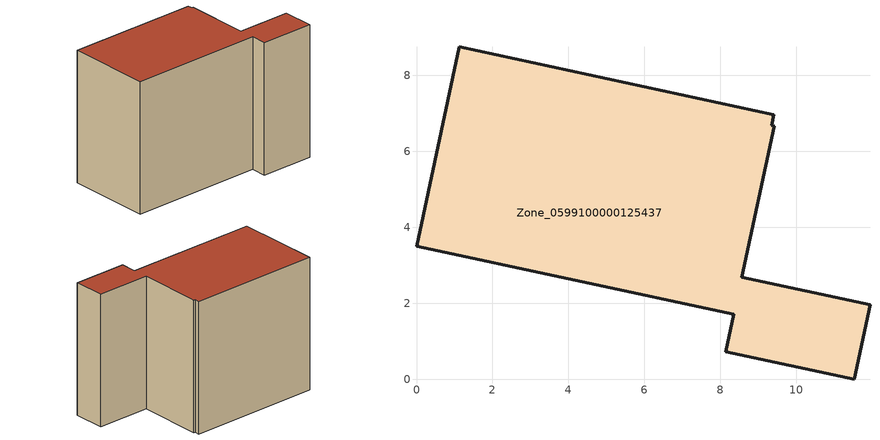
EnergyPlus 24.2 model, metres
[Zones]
Zone_0599100000125437
 floor ground (C_G): 11.95,1.96 11.53,0 8.15,0.72 8.36,1.71 0,3.5 1.13,8.76 9.41,6.97 9.35,6.69 9.43,6.67 8.57,2.69 z0
 wall outside (C_F): 9.41,6.97 1.13,8.76 0,3.5 8.36,1.71 8.15,0.72 11.53,0 11.95,1.96 8.57,2.69 9.43,6.67 9.35,6.69 9.41,6.97 z0:8.38
 roof outside (C_R): 9.43,6.67 9.35,6.69 9.41,6.97 1.13,8.76 0,3.5 8.36,1.71 8.15,0.72 11.53,0 11.95,1.96 8.57,2.69 z8.38
[BUILDING]
Pand.0599100000125437: North Axis=0; Terrain=City; Loads Convergence Tolerance Value=0.04; Temperature Convergence Tolerance Value=0.4; Solar Distribution=FullExterior; Maximum Number of Warmup Days=25; Minimum Number of Warmup Days=1
[Site:Location]
Rotterdam.The.Hague.AP_ZH_NLD Design_Conditions: Latitude=51.96; Longitude=4.45; Time Zone=1; Elevation=-4.5
[SITE:GROUNDTEMPERATURE:BUILDINGSURFACE]
18, 18, 18, 18, 18, 18, 18, 18, 18, 18, 18, 18
[MATERIAL] Thermal Absorptance=0.9; Solar Absorptance=0.7; Visible Absorptance=0.7
Name | Roughness | Thickness | Conductivity | Density | Specific Heat
G.TC.1975-1991 | MediumSmooth | 0.15 | 0.288461 | 540 | 1210
F.TC.1975-1991 | Rough | 0.3 | 0.230769 | 1920 | 840
R.TC.1975-1991 | MediumRough | 0.2 | 0.153846 | 1500 | 1000
[CONSTRUCTION]
C_G: G.TC.1975-1991
C_F: F.TC.1975-1991
C_R: R.TC.1975-1991
[ZONE]
Zone_0599100000125437: Type=1; Multiplier=1; Ceiling Height=Autocalculate; Volume=Autocalculate; Floor Area=autocalculate; Part of Total Floor Area=Yes
[ZONEINFILTRATION:DESIGNFLOWRATE]
Infil_Zone_0599100000125437: Zone or ZoneList or Space or SpaceList=Zone_0599100000125437; Schedule=AlwaysOn; Design Flow Rate Calculation Method=Flow/Area; Flow Rate per Floor Area=0.003; Constant Term Coefficient=1; Temperature Term Coefficient=0; Velocity Term Coefficient=0; Velocity Squared Term Coefficient=0
[HVACTEMPLATE:ZONE:IDEALLOADSAIRSYSTEM]
Zone_0599100000125437: Maximum Heating Supply Air Temperature=50; Minimum Cooling Supply Air Temperature=13; Maximum Heating Supply Air Humidity Ratio=0.0156; Minimum Cooling Supply Air Humidity Ratio=0.0077; Heating Limit=NoLimit; Cooling Limit=NoLimit; Dehumidification Control Type=ConstantSensibleHeatRatio; Cooling Sensible Heat Ratio=0.7; Dehumidification Setpoint=60; Humidification Control Type=None; Humidification Setpoint=30; Outdoor Air Method=None; Outdoor Air Flow Rate per Person=0.00944; Outdoor Air Flow Rate per Zone Floor Area=0; Outdoor Air Flow Rate per Zone=0; Demand Controlled Ventilation Type=None; Outdoor Air Economizer Type=NoEconomizer; Heat Recovery Type=None; Sensible Heat Recovery Effectiveness=0.7; Latent Heat Recovery Effectiveness=0.65
[ZONECONTROL:THERMOSTAT]
ThermostatControl_Zone_0599100000125437: Zone or ZoneList=Zone_0599100000125437; Control Type Schedule=DualSetpointControlType; Control 1=Thermostat_Zone_0599100000125437; Temperature Difference Between Cutout And Setpoint=0
[THERMOSTATSETPOINT:DUALSETPOINT]
Thermostat_Zone_0599100000125437: Heating Setpoint Temperature Schedule=HeatingSetpoint_Zone_0599100000125437; Cooling Setpoint Temperature Schedule=CoolingSetpoint_Zone_0599100000125437
[SCHEDULE:COMPACT]
HeatingSetpoint_Zone_0599100000125437: Through: 12/31, For: AllDays, Until: 24:00, 21
CoolingSetpoint_Zone_0599100000125437: Through: 12/31, For: AllDays, Until: 24:00, 24
DualSetpointControlType: Through: 12/31, For: AllDays, Until: 24:00, 4
AlwaysOn: Through: 12/31, For: AllDays, Until: 24:00, 1
